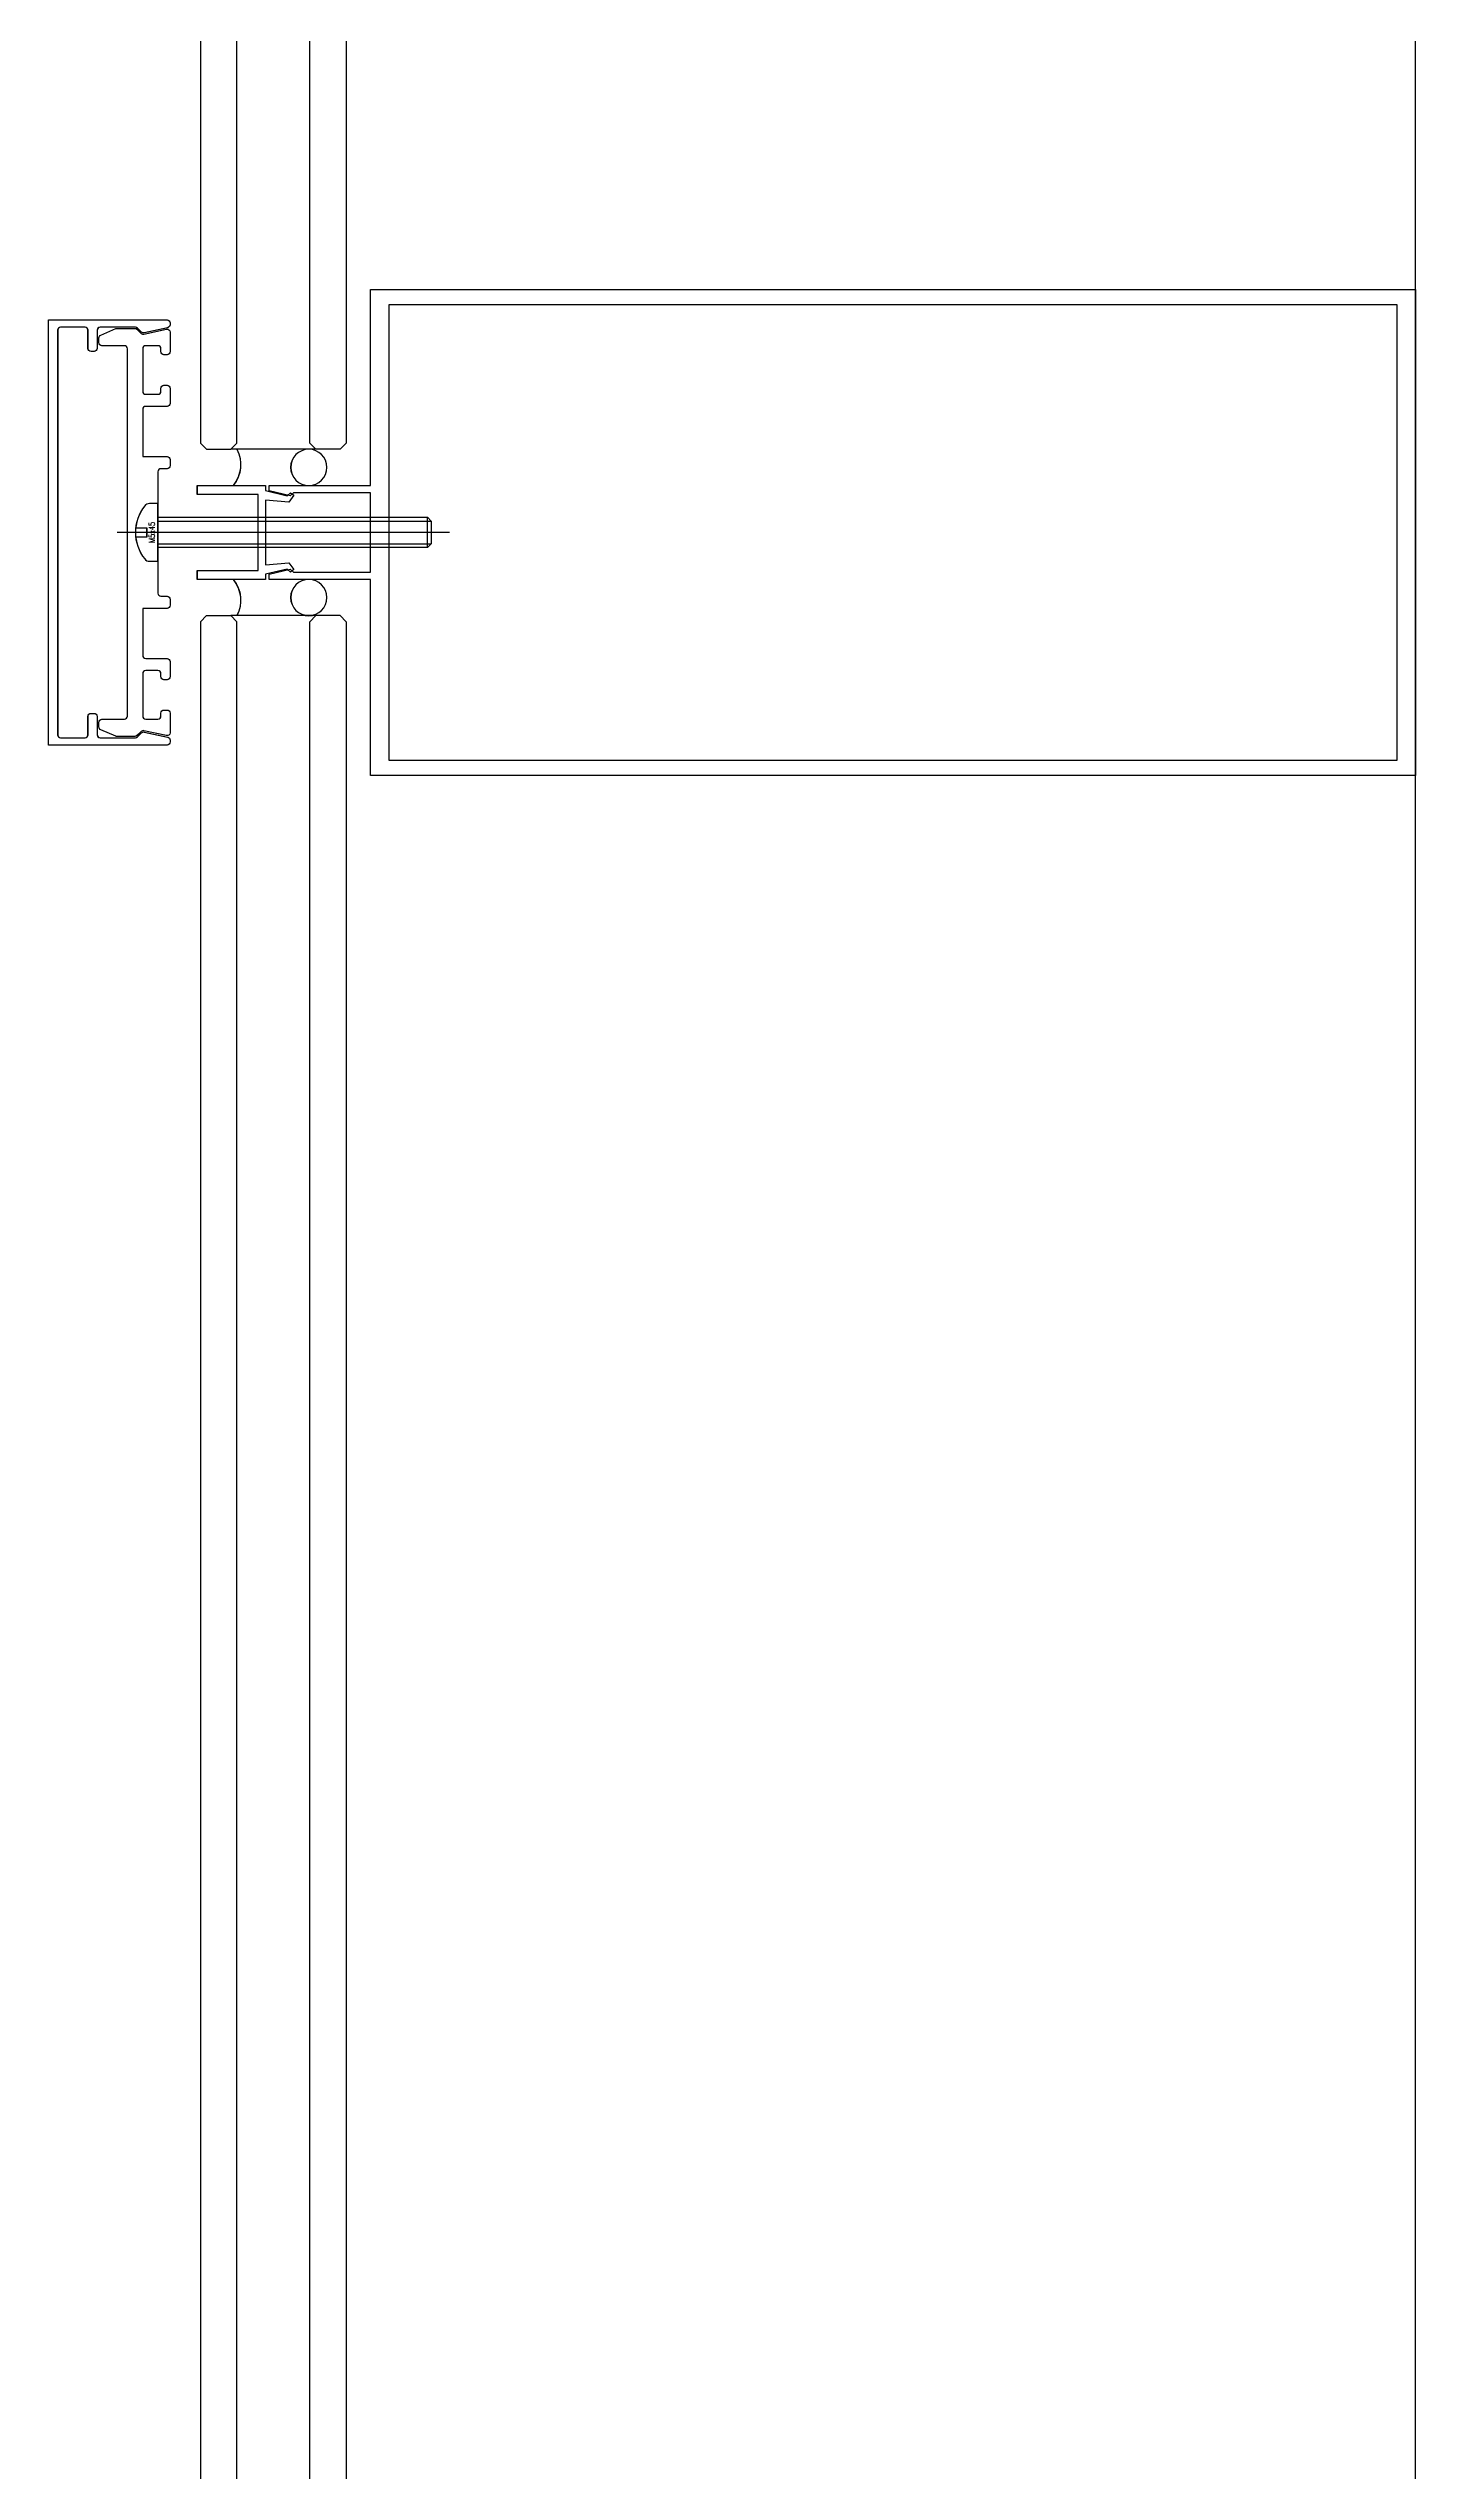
# Model space of a CAD drawing. Extents: x 1980812 to 2578970, y -669191 to 284498.
# Drawn here: x 2539413.4 to 2539638.4, y -291709.7 to -291310.7 of the extents above; entities that cross this region are included whole.
import ezdxf
from ezdxf.enums import TextEntityAlignment as Align

# ---------------------------------------------------------------- set-up
doc = ezdxf.new("R2010")
doc.units = 0
doc.header["$LTSCALE"] = 1000
doc.header["$MEASUREMENT"] = 0
for name, pattern in [('CENTER', [2, 1.25, -0.25, 0.25, -0.25]), ('HIDDEN', [0.375, 0.25, -0.125]), ('HIDDEN2', [0.1875, 0.125, -0.0625])]:
    doc.linetypes.add(name, pattern=pattern)
for name, color, linetype in [('A-SECT-MCUT', 1, 'Continuous'), ('A-SECT-MCUT-FINE', 137, 'Continuous'), ('SF', 1, 'Continuous'), ('TEXT', 7, 'Continuous'), ('WINDOW', 2, 'Continuous'), ('空线', 3, 'Continuous')]:
    doc.layers.add(name, color=color, linetype=linetype)
doc.styles.add('ROMANS', font='simplex_.ttf', dxfattribs={"width": 0.8, "height": 500})

# ---------------------------------------------------------------- blocks, each defined once
blk = doc.blocks.new('M5x45_Pan')
at = {"color": 8, "linetype": 'HIDDEN'}
for p, q in [((0, 1.87), (45, 1.87)), ((44.38, -2.5), (44.38, 2.5)), ((0, -1.88), (45, -1.88))]:
    blk.add_line(p, q, dxfattribs=at)
at = {"color": 0, "linetype": 'ByBlock'}
blk.add_lwpolyline([(-1.39, -4.75), (0, -4.75), (0, 4.75), (-1.39, 4.75, 0.228537), (-2.17, 4.37, 0.349288), (-2.17, -4.37, 0.228537)], format="xyb", close=True, dxfattribs=at)
at = {"color": 8, "linetype": 'HIDDEN2'}
blk.add_lwpolyline([(-3.66, 0.75), (-1.85, 0.75), (-1.85, -0.75), (-3.66, -0.75)], dxfattribs=at)
at = {"color": 8, "linetype": 'ByBlock'}
blk.add_lwpolyline([(0, 2.5), (44.38, 2.5), (45, 1.87), (45, -1.88), (44.38, -2.5), (0, -2.5)], dxfattribs=at)
at = {"layer": 'TEXT', "color": 8, "linetype": 'CENTER'}
blk.add_line((48, 0), (-6.7, 0), dxfattribs=at)
at = {"layer": 'Defpoints', "color": 8, "style": 'ROMANS', "width": 0.8}
blk.add_text('M5x45', height=1, rotation=90, dxfattribs=at).set_placement((-1, 0), align=Align.MIDDLE)
blk = doc.blocks.new('11层节点')
at = {"layer": 'A-SECT-MCUT', "elevation": 0}
for points in [[(28230, 1100), (28230, 1060), (28365.61, 1060), (28402, 1060), (28402, 1092.25), (28418.7, 1092.25), (28418.7, 1093.14), (28415.23, 1093.97), (28414.67, 1093.45), (28402, 1093.45), (28402, 1100), (28402, 1106.55), (28414.67, 1106.55), (28415.23, 1106.03), (28418.7, 1106.86), (28418.7, 1107.75), (28402, 1107.75), (28402, 1140), (28365.61, 1140), (28230, 1140)], [(28399, 1062.5), (28233, 1062.5), (28233, 1100), (28233, 1137.5), (28399, 1137.5)], [(28419.31, 1094.66), (28415.46, 1095), (28414.61, 1093.88), (28415.18, 1093.45), (28415.74, 1093.97), (28419.31, 1093.12), (28419.31, 1092.25), (28430.51, 1092.25), (28430.51, 1093.75), (28420.51, 1093.75), (28420.51, 1106.25), (28430.51, 1106.25), (28430.51, 1107.75), (28419.31, 1107.75), (28419.31, 1106.88), (28415.74, 1106.03), (28415.18, 1106.55), (28414.61, 1106.12), (28415.46, 1105), (28419.31, 1105.34)]]:
    blk.add_lwpolyline(points, close=True, dxfattribs=at)
for points in [[(28435.5, 1065), (28455, 1065), (28455, 1135), (28435.5, 1135, 0.414214), (28435, 1134.5), (28435, 1134.2, 0.351524), (28435.39, 1133.71), (28439.23, 1132.86, 0.256425), (28439.7, 1132.99), (28440.36, 1133.65, -0.198912), (28440.71, 1133.8), (28446.5, 1133.8, -0.414214), (28447, 1133.3), (28447, 1130.3, 0.414214), (28447.5, 1129.8), (28448, 1129.8, 0.414214), (28448.5, 1130.3), (28448.5, 1133.3, -0.414214), (28449, 1133.8), (28453, 1133.8, -0.414214), (28453.5, 1133.3), (28453.5, 1066.7, -0.414214), (28453, 1066.2), (28449, 1066.2, -0.414214), (28448.5, 1066.7), (28448.5, 1069.7, 0.414214), (28448, 1070.2), (28447.5, 1070.2, 0.414214), (28447, 1069.7), (28447, 1066.7, -0.414214), (28446.5, 1066.2), (28440.71, 1066.2, -0.198912), (28440.36, 1066.35), (28439.7, 1067.01, 0.256425), (28439.23, 1067.14), (28435.39, 1066.29, 0.351524), (28435, 1065.8), (28435, 1065.5, 0.414214)], [(28435, 1111, 0.414214), (28435.5, 1110.5), (28436.5, 1110.5, -0.414214), (28437, 1110), (28437, 1090, -0.414214), (28436.5, 1089.5), (28435.5, 1089.5, 0.414214), (28435, 1089), (28435, 1088, 0.414214), (28435.5, 1087.5), (28439.5, 1087.5), (28439.5, 1079.75, -0.414214), (28439, 1079.25), (28435.5, 1079.25, 0.414214), (28435, 1078.75), (28435, 1076.25, 0.414214), (28435.5, 1075.75), (28436, 1075.75, 0.414214), (28436.5, 1076.25), (28436.5, 1076.75, -0.414214), (28437, 1077.25), (28439, 1077.25, -0.414214), (28439.5, 1076.75), (28439.5, 1069.75, -0.414214), (28439, 1069.25), (28437, 1069.25, -0.414214), (28436.5, 1069.75), (28436.5, 1070.25, 0.414214), (28436, 1070.75), (28435.5, 1070.75, 0.414214), (28435, 1070.25), (28435, 1067.03, 0.479811), (28435.61, 1066.54), (28439.3, 1067.36, -0.256425), (28439.76, 1067.22), (28440.44, 1066.55, 0.198912), (28440.79, 1066.4), (28443.74, 1066.4, 0.10157), (28443.94, 1066.44), (28446.4, 1067.49, 0.300021), (28446.7, 1067.95), (28446.7, 1068.75, 0.414214), (28446.2, 1069.25), (28442.5, 1069.25, -0.414214), (28442, 1069.75), (28442, 1076.5), (28442, 1123.5), (28442, 1130.25, -0.414214), (28442.5, 1130.75), (28446.2, 1130.75, 0.414214), (28446.7, 1131.25), (28446.7, 1132.05, 0.300021), (28446.4, 1132.51), (28443.94, 1133.56, 0.10157), (28443.74, 1133.6), (28440.79, 1133.6, 0.198912), (28440.44, 1133.45), (28439.76, 1132.77, -0.256425), (28439.3, 1132.64), (28435.61, 1133.46, 0.479811), (28435, 1132.97), (28435, 1129.75, 0.414214), (28435.5, 1129.25), (28436, 1129.25, 0.414214), (28436.5, 1129.75), (28436.5, 1130.25, -0.414214), (28437, 1130.75), (28439, 1130.75, -0.414214), (28439.5, 1130.25), (28439.5, 1123.25, -0.414214), (28439, 1122.75), (28437, 1122.75, -0.414214), (28436.5, 1123.25), (28436.5, 1123.75, 0.414214), (28436, 1124.25), (28435.5, 1124.25, 0.414214), (28435, 1123.75), (28435, 1121.25, 0.414214), (28435.5, 1120.75), (28439, 1120.75, -0.414214), (28439.5, 1120.25), (28439.5, 1112.5), (28435.5, 1112.5, 0.414214), (28435, 1112)]]:
    blk.add_lwpolyline(points, format="xyb", close=True, dxfattribs=at)
at = {"layer": 'A-SECT-MCUT-FINE'}
for p, q in [((28411, 1113.7, 0), (28425, 1113.7, 0)), ((28411, 1086.3, 0), (28425, 1086.3, 0))]:
    blk.add_line(p, q, dxfattribs=at)
for centre in [(28412.17, 1110.72, 0), (28412.17, 1089.28, 0)]:
    blk.add_circle(centre, 2.98, dxfattribs=at)
for centre, start, end in [((28428.77, 1111.18, 0), 152.0817, 219.4318), ((28428.77, 1088.83, 0), 140.5682, 207.9183)]:
    blk.add_arc(centre, 5.39, start, end, dxfattribs=at)
at = {"layer": 'WINDOW'}
for p, q in [((28406, 1114.7, 0), (28407, 1113.7, 0)), ((28407, 1113.7, 0), (28411, 1113.7, 0)), ((28411, 1113.7, 0), (28412, 1114.7, 0)), ((28425, 1113.7, 0), (28424, 1114.7, 0)), ((28429, 1113.7, 0), (28425, 1113.7, 0)), ((28430, 1114.7, 0), (28429, 1113.7, 0)), ((28406, 1085.3, 0), (28407, 1086.3, 0)), ((28406, 1085.3, 0), (28406, 404.7, 0)), ((28407, 1086.3, 0), (28411, 1086.3, 0)), ((28411, 1086.3, 0), (28412, 1085.3, 0)), ((28412, 404.7, 0), (28412, 1085.3, 0)), ((28425, 1086.3, 0), (28424, 1085.3, 0)), ((28424, 404.7, 0), (28424, 1085.3, 0)), ((28429, 1086.3, 0), (28425, 1086.3, 0)), ((28430, 1085.3, 0), (28429, 1086.3, 0)), ((28430, 1085.3, 0), (28430, 404.7, 0))]:
    blk.add_line(p, q, dxfattribs=at)
at = {"layer": 'SF', "xscale": -1, "rotation": 359.9995981119024}
blk.add_blockref('M5x45_Pan', (28437, 1100, 0), dxfattribs=at)
blk = doc.blocks.new('A$C5E1875B1')
at = {"layer": 'A-SECT-MCUT', "elevation": 0}
for points in [[(28230, -2900), (28230, -2940), (28365.61, -2940), (28402, -2940), (28402, -2907.75), (28418.7, -2907.75), (28418.7, -2906.86), (28415.23, -2906.03), (28414.67, -2906.55), (28402, -2906.55), (28402, -2900), (28402, -2893.45), (28414.67, -2893.45), (28415.23, -2893.97), (28418.7, -2893.14), (28418.7, -2892.25), (28402, -2892.25), (28402, -2860), (28365.61, -2860), (28230, -2860)], [(28399, -2937.5), (28233, -2937.5), (28233, -2900), (28233, -2862.5), (28399, -2862.5)], [(28419.31, -2905.34), (28415.46, -2905), (28414.61, -2906.12), (28415.18, -2906.55), (28415.74, -2906.03), (28419.31, -2906.88), (28419.31, -2907.75), (28430.51, -2907.75), (28430.51, -2906.25), (28420.51, -2906.25), (28420.51, -2893.75), (28430.51, -2893.75), (28430.51, -2892.25), (28419.31, -2892.25), (28419.31, -2893.12), (28415.74, -2893.97), (28415.18, -2893.45), (28414.61, -2893.88), (28415.46, -2895), (28419.31, -2894.66)]]:
    blk.add_lwpolyline(points, close=True, dxfattribs=at)
for points in [[(28435.5, -2935), (28455, -2935), (28455, -2865), (28435.5, -2865, 0.414214), (28435, -2865.5), (28435, -2865.8, 0.351524), (28435.39, -2866.29), (28439.23, -2867.14, 0.256425), (28439.7, -2867.01), (28440.36, -2866.35, -0.198912), (28440.71, -2866.2), (28446.5, -2866.2, -0.414214), (28447, -2866.7), (28447, -2869.7, 0.414214), (28447.5, -2870.2), (28448, -2870.2, 0.414214), (28448.5, -2869.7), (28448.5, -2866.7, -0.414214), (28449, -2866.2), (28453, -2866.2, -0.414214), (28453.5, -2866.7), (28453.5, -2933.3, -0.414214), (28453, -2933.8), (28449, -2933.8, -0.414214), (28448.5, -2933.3), (28448.5, -2930.3, 0.414214), (28448, -2929.8), (28447.5, -2929.8, 0.414214), (28447, -2930.3), (28447, -2933.3, -0.414214), (28446.5, -2933.8), (28440.71, -2933.8, -0.198912), (28440.36, -2933.65), (28439.7, -2933, 0.256425), (28439.23, -2932.86), (28435.39, -2933.71, 0.351524), (28435, -2934.2), (28435, -2934.5, 0.414214)], [(28435, -2889, 0.414214), (28435.5, -2889.5), (28436.5, -2889.5, -0.414214), (28437, -2890), (28437, -2910, -0.414214), (28436.5, -2910.5), (28435.5, -2910.5, 0.414214), (28435, -2911), (28435, -2912, 0.414214), (28435.5, -2912.5), (28439.5, -2912.5), (28439.5, -2920.25, -0.414214), (28439, -2920.75), (28435.5, -2920.75, 0.414214), (28435, -2921.25), (28435, -2923.75, 0.414214), (28435.5, -2924.25), (28436, -2924.25, 0.414214), (28436.5, -2923.75), (28436.5, -2923.25, -0.414214), (28437, -2922.75), (28439, -2922.75, -0.414214), (28439.5, -2923.25), (28439.5, -2930.25, -0.414214), (28439, -2930.75), (28437, -2930.75, -0.414214), (28436.5, -2930.25), (28436.5, -2929.75, 0.414214), (28436, -2929.25), (28435.5, -2929.25, 0.414214), (28435, -2929.75), (28435, -2932.97, 0.479811), (28435.61, -2933.46), (28439.3, -2932.64, -0.256425), (28439.76, -2932.78), (28440.44, -2933.45, 0.198912), (28440.79, -2933.6), (28443.74, -2933.6, 0.10157), (28443.94, -2933.56), (28446.4, -2932.51, 0.300021), (28446.7, -2932.05), (28446.7, -2931.25, 0.414214), (28446.2, -2930.75), (28442.5, -2930.75, -0.414214), (28442, -2930.25), (28442, -2923.5), (28442, -2876.5), (28442, -2869.75, -0.414214), (28442.5, -2869.25), (28446.2, -2869.25, 0.414214), (28446.7, -2868.75), (28446.7, -2867.95, 0.300021), (28446.4, -2867.49), (28443.94, -2866.44, 0.10157), (28443.74, -2866.4), (28440.79, -2866.4, 0.198912), (28440.44, -2866.55), (28439.76, -2867.23, -0.256425), (28439.3, -2867.36), (28435.61, -2866.54, 0.479811), (28435, -2867.03), (28435, -2870.25, 0.414214), (28435.5, -2870.75), (28436, -2870.75, 0.414214), (28436.5, -2870.25), (28436.5, -2869.75, -0.414214), (28437, -2869.25), (28439, -2869.25, -0.414214), (28439.5, -2869.75), (28439.5, -2876.75, -0.414214), (28439, -2877.25), (28437, -2877.25, -0.414214), (28436.5, -2876.75), (28436.5, -2876.25, 0.414214), (28436, -2875.75), (28435.5, -2875.75, 0.414214), (28435, -2876.25), (28435, -2878.75, 0.414214), (28435.5, -2879.25), (28439, -2879.25, -0.414214), (28439.5, -2879.75), (28439.5, -2887.5), (28435.5, -2887.5, 0.414214), (28435, -2888)]]:
    blk.add_lwpolyline(points, format="xyb", close=True, dxfattribs=at)
at = {"layer": 'A-SECT-MCUT-FINE'}
for p, q in [((28230, -3650, 0), (28230, -2641.7, 0)), ((28411, -2886.3, 0), (28425, -2886.3, 0)), ((28411, -2913.7, 0), (28425, -2913.7, 0))]:
    blk.add_line(p, q, dxfattribs=at)
for centre in [(28412.17, -2889.28, 0), (28412.17, -2910.73, 0)]:
    blk.add_circle(centre, 2.98, dxfattribs=at)
for centre, start, end in [((28428.77, -2888.83, 0), 152.0817, 219.4318), ((28428.77, -2911.18, 0), 140.5682, 207.9183)]:
    blk.add_arc(centre, 5.39, start, end, dxfattribs=at)
at = {"layer": 'WINDOW'}
for p, q in [((28406, -2641.71, 0), (28406, -2885.3, 0)), ((28412, -2885.3, 0), (28412, -2641.71, 0)), ((28424, -2885.3, 0), (28424, -2641.71, 0)), ((28430, -2641.71, 0), (28430, -2885.3, 0)), ((28406, -2885.3, 0), (28407, -2886.3, 0)), ((28407, -2886.3, 0), (28411, -2886.3, 0)), ((28411, -2886.3, 0), (28412, -2885.3, 0)), ((28425, -2886.3, 0), (28424, -2885.3, 0)), ((28429, -2886.3, 0), (28425, -2886.3, 0)), ((28430, -2885.3, 0), (28429, -2886.3, 0)), ((28406, -2914.7, 0), (28407, -2913.7, 0)), ((28406, -2914.7, 0), (28406, -3595.3, 0)), ((28407, -2913.7, 0), (28411, -2913.7, 0)), ((28411, -2913.7, 0), (28412, -2914.7, 0)), ((28412, -3595.3, 0), (28412, -2914.7, 0)), ((28425, -2913.7, 0), (28424, -2914.7, 0)), ((28424, -3595.3, 0), (28424, -2914.7, 0)), ((28429, -2913.7, 0), (28425, -2913.7, 0)), ((28430, -2914.7, 0), (28429, -2913.7, 0)), ((28430, -2914.7, 0), (28430, -3595.3, 0))]:
    blk.add_line(p, q, dxfattribs=at)
at = {"layer": 'SF', "xscale": -1, "rotation": 359.9995981119026}
blk.add_blockref('M5x45_Pan', (28437, -2900, 0), dxfattribs=at)

msp = doc.modelspace()

# ---------------------------------------------------------------- block references
at = {"layer": '空线', "xscale": -1, "rotation": 359.9999999999997}
for name, p in [('A$C5E1875B1', (2567868.36, -288490.42, 0)), ('11层节点', (2567868.37, -292490.42, 0))]:
    msp.add_blockref(name, p, dxfattribs=at)

doc.saveas('drawing.dxf')
